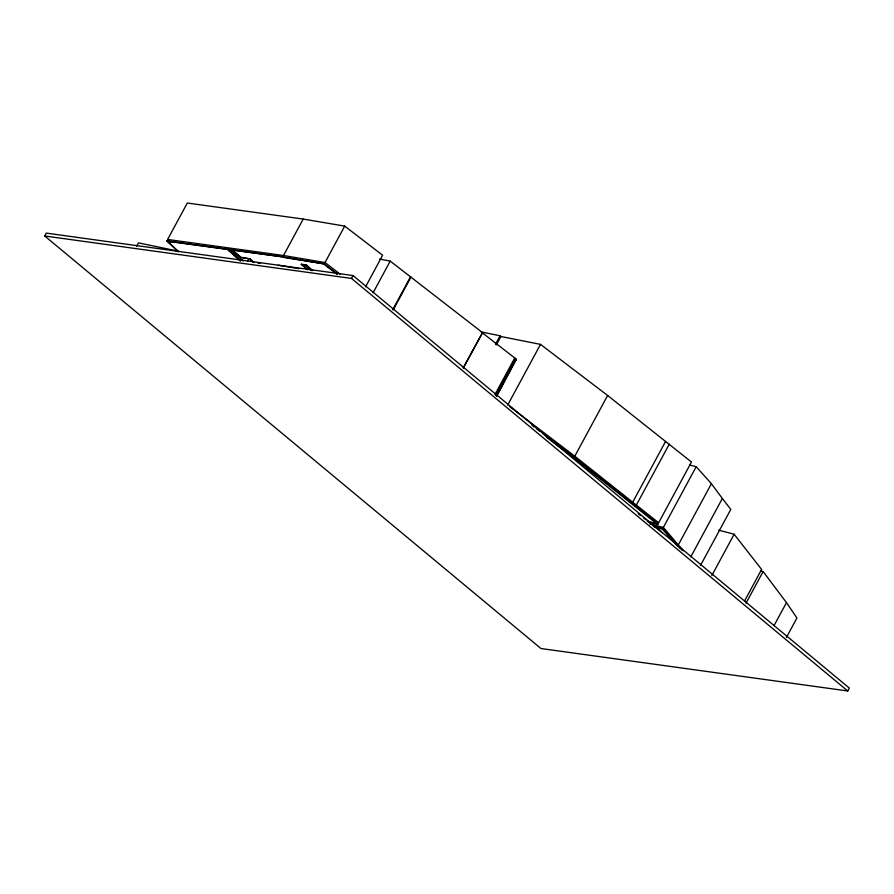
<?xml version="1.0" encoding="UTF-8"?>
<svg xmlns="http://www.w3.org/2000/svg" width="894" height="894" viewBox="0 0 894 894"><rect width="100%" height="100%" fill="white"/><g stroke="black" fill="none" stroke-linecap="round" stroke-linejoin="round"><path stroke-width="1.34" d="M44.7 235.982L46.264 233.099L353.063 275.553L849.3 688.078L847.736 690.973L540.937 648.519L44.7 235.982L351.51 278.436L847.736 690.973M136.503 246.532L138.469 242.889L177.392 250.968M178.297 251.806L166.865 240.855L282.761 256.891L324.243 263.931L337.362 274M170.519 242.118L167.614 239.458L187.315 203.027L303.211 219.064L344.704 226.115L382.643 255.237L365.568 286.806M240.296 260.992L228.439 250.13L233.725 251.113L240.799 257.248L249.985 258.869L253.795 262.244M228.249 250.476L233.725 251.113M233.535 251.46L240.799 257.248M247.56 261.204L248.878 258.779M240.609 257.595L249.985 258.869M166.675 241.201L282.761 256.891M167.614 239.458L283.521 255.505L303.211 219.064M307.346 269.787L301.423 264.222L306.497 265.026L312.699 270.625M301.244 264.568L306.497 265.026M282.582 257.237L324.243 263.931M283.521 255.505L325.003 262.545L344.704 226.115M351.51 278.436L353.063 275.553M373.144 292.696L390.22 261.115L482.525 332.635L463.483 367.847M392.745 309.659L410.469 276.872M393.259 309.827L410.983 277.039M463.137 367.915L482.525 332.635M495.511 344.257L500.115 335.764L500.875 336.502L540.501 344.38L607.629 395.483L691.464 462.03L658.632 522.755L654.576 521.738M496.282 344.995L500.875 336.502M482.179 332.691L514.743 357.98L495.041 394.41L496.36 395.651M495.689 394.947L515.391 358.516L514.743 357.98M495.924 395.159L515.391 358.516M496.17 395.405L515.626 358.729M496.405 395.684L515.872 358.975M496.539 395.941L516.05 359.22M496.628 396.333L516.24 359.511M507.669 405.094L540.501 344.38M658.632 522.755L574.797 456.208L607.629 395.483M632.751 502.149L665.583 441.424M636.416 504.931L669.248 444.217M648.239 522.107L657.693 524.487L658.006 523.918L574.16 457.37L542.814 433.579M677.63 546.167L662.432 529.159L662.733 528.577L653.358 526.264M683.262 550.76L663.37 527.415L696.202 466.702L689.497 465.036M678.568 544.435L711.4 483.71L696.202 466.702M690.839 556.772L722.352 498.472L711.4 483.71M700.594 565.265L730.8 509.401L722.352 498.472M711.814 575.535L734.142 534.243L718.731 530.176M744.534 601.025L761.61 569.456L734.142 534.243M746.043 603.126L763.118 571.557L760.436 570.808M773.992 625.699L786.474 602.623L763.118 571.557M786.429 637.422L796.934 617.989L786.474 602.623M516.33 359.902L515.447 360.472M278.269 265.194L298.898 268.658M257.673 262.914L260.255 263.361M234.474 249.728L229.188 248.744L243.235 261.003M379.57 259.048L390.22 261.115M481.061 331.897L500.115 335.764M649.96 524.107L663.37 527.415M654.386 527.169L662.432 529.159M647.2 521.191L658.006 523.918M574.797 456.208L509.837 406.748M546.424 437.132L573.859 457.94L657.693 524.487M531.975 425.298L534.143 426.952M536.311 428.617L539.563 431.098M325.003 262.545L340.301 274.29M324.064 264.278L337.172 274.346M638.26 513.815L640.462 515.536M643.747 518.118L645.949 519.839M648.15 521.548L662.42 532.723M304.217 264.579L311.336 270.658M301.423 264.222L307.525 269.44M228.439 250.13L240.475 260.646M249.795 259.215L253.617 262.59M306.307 265.373L311.481 270.033M166.865 240.855L178.476 251.46M662.733 528.577L680.289 548.76M679.742 547.128L682.29 550.436"/></g></svg>
